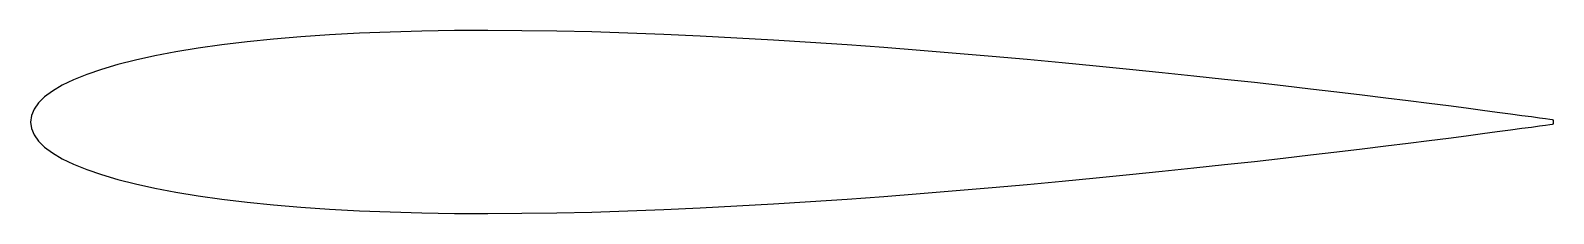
# Model space of a CAD drawing. Header units: metres. Extents: x 0 to 50, y -3 to 3.
import ezdxf

# ---------------------------------------------------------------- set-up
doc = ezdxf.new("R2010")
doc.units = ezdxf.units.M

msp = doc.modelspace()

# ---------------------------------------------------------------- linework, layer by layer
at = {"color": 3}
for p, q in [((15.015885, 3.00086), (13.92021, 2.99551)), ((16.13488, 2.99514), (15.015885, 3.00086)), ((6.28723, 2.532565), (5.50814, 2.422835)), ((7.110025, 2.631255), (6.28723, 2.532565)), ((7.974605, 2.718575), (7.110025, 2.631255)), ((8.878945, 2.79428), (7.974605, 2.718575)), ((9.820935, 2.8582), (8.878945, 2.79428)), ((10.79838, 2.91024), (9.820935, 2.8582)), ((11.808995, 2.950405), (10.79838, 2.91024)), ((12.850415, 2.978775), (11.808995, 2.950405)), ((13.92021, 2.99551), (12.850415, 2.978775)), ((17.274575, 2.978735), (16.13488, 2.99514)), ((18.432315, 2.952095), (17.274575, 2.978735)), ((19.605395, 2.915725), (18.432315, 2.952095)), ((20.791075, 2.870165), (19.605395, 2.915725)), ((21.986585, 2.816), (20.791075, 2.870165)), ((23.18913, 2.753845), (21.986585, 2.816)), ((24.395905, 2.68433), (23.18913, 2.753845)), ((25.604095, 2.6081), (24.395905, 2.68433)), ((26.81087, 2.525805), (25.604095, 2.6081)), ((28.013415, 2.438095), (26.81087, 2.525805)), ((3.45076, 2.03155), (2.8636, 1.88207)), ((4.088245, 2.171855), (3.45076, 2.03155)), ((4.774575, 2.302445), (4.088245, 2.171855)), ((5.50814, 2.422835), (4.774575, 2.302445)), ((29.20893, 2.34562), (28.013415, 2.438095)), ((30.394605, 2.24901), (29.20893, 2.34562)), ((31.567685, 2.14889), (30.394605, 2.24901)), ((32.725425, 2.04587), (31.567685, 2.14889)), ((33.865125, 1.940545), (32.725425, 2.04587)), ((1.845635, 1.557795), (1.417205, 1.384135)), ((2.32814, 1.72396), (1.845635, 1.557795)), ((2.8636, 1.88207), (2.32814, 1.72396)), ((34.984115, 1.8335), (33.865125, 1.940545)), ((36.07979, 1.72529), (34.984115, 1.8335)), ((37.149585, 1.61647), (36.07979, 1.72529)), ((38.19101, 1.507575), (37.149585, 1.61647)), ((39.20162, 1.39914), (38.19101, 1.507575)), ((0.726455, 1.0165), (0.465745, 0.82353)), ((1.043855, 1.20353), (0.726455, 1.0165)), ((1.417205, 1.384135), (1.043855, 1.20353)), ((40.179065, 1.291685), (39.20162, 1.39914)), ((41.121055, 1.18571), (40.179065, 1.291685)), ((42.025395, 1.081735), (41.121055, 1.18571)), ((42.889975, 0.980255), (42.025395, 1.081735)), ((0.26234, 0.625055), (0.11671, 0.421445)), ((0.465745, 0.82353), (0.26234, 0.625055)), ((43.71277, 0.881765), (42.889975, 0.980255)), ((44.49186, 0.786755), (43.71277, 0.881765)), ((45.225425, 0.695715), (44.49186, 0.786755)), ((45.911755, 0.609115), (45.225425, 0.695715)), ((46.549245, 0.527425), (45.911755, 0.609115)), ((47.1364, 0.451085), (46.549245, 0.527425)), ((0.029195, 0.213015), (0, 0)), ((0, 0), (0.029195, -0.213015)), ((0.11671, 0.421445), (0.029195, 0.213015)), ((47.67186, 0.38054), (47.1364, 0.451085)), ((48.154365, 0.31619), (47.67186, 0.38054)), ((48.582795, 0.258425), (48.154365, 0.31619)), ((48.956145, 0.207595), (48.582795, 0.258425)), ((49.273545, 0.16402), (48.956145, 0.207595)), ((49.53425, 0.127975), (49.273545, 0.16402)), ((49.73766, 0.09969), (49.53425, 0.127975)), ((49.88329, 0.07935), (49.73766, 0.09969)), ((49.970805, 0.067095), (49.88329, 0.07935)), ((50, 0.063), (49.970805, 0.067095)), ((50, -0.063), (50, 0.063)), ((50, -0.063), (50, 0.063)), ((0.029195, -0.213015), (0.11671, -0.421445)), ((0.11671, -0.421445), (0.26234, -0.625055)), ((46.549245, -0.527425), (47.1364, -0.451085)), ((47.1364, -0.451085), (47.67186, -0.38054)), ((47.67186, -0.38054), (48.154365, -0.31619)), ((48.154365, -0.31619), (48.582795, -0.258425)), ((48.582795, -0.258425), (48.956145, -0.207595)), ((48.956145, -0.207595), (49.273545, -0.16402)), ((49.273545, -0.16402), (49.53425, -0.127975)), ((49.53425, -0.127975), (49.73766, -0.09969)), ((49.73766, -0.09969), (49.88329, -0.07935)), ((49.88329, -0.07935), (49.970805, -0.067095)), ((49.970805, -0.067095), (50, -0.063)), ((0.26234, -0.625055), (0.465745, -0.82353)), ((0.465745, -0.82353), (0.726455, -1.0165)), ((42.025395, -1.081735), (42.889975, -0.980255)), ((42.889975, -0.980255), (43.71277, -0.881765)), ((43.71277, -0.881765), (44.49186, -0.786755)), ((44.49186, -0.786755), (45.225425, -0.695715)), ((45.225425, -0.695715), (45.911755, -0.609115)), ((45.911755, -0.609115), (46.549245, -0.527425)), ((0.726455, -1.0165), (1.043855, -1.20353)), ((1.043855, -1.20353), (1.417205, -1.384135)), ((1.417205, -1.384135), (1.845635, -1.557795)), ((38.19101, -1.507575), (39.20162, -1.39914)), ((39.20162, -1.39914), (40.179065, -1.291685)), ((40.179065, -1.291685), (41.121055, -1.18571)), ((41.121055, -1.18571), (42.025395, -1.081735)), ((1.845635, -1.557795), (2.32814, -1.72396)), ((2.32814, -1.72396), (2.8636, -1.88207)), ((2.8636, -1.88207), (3.45076, -2.03155)), ((32.725425, -2.04587), (33.865125, -1.940545)), ((33.865125, -1.940545), (34.984115, -1.8335)), ((34.984115, -1.8335), (36.07979, -1.72529)), ((36.07979, -1.72529), (37.149585, -1.61647)), ((37.149585, -1.61647), (38.19101, -1.507575)), ((3.45076, -2.03155), (4.088245, -2.171855)), ((4.088245, -2.171855), (4.774575, -2.302445)), ((4.774575, -2.302445), (5.50814, -2.422835)), ((5.50814, -2.422835), (6.28723, -2.532565)), ((26.81087, -2.525805), (28.013415, -2.438095)), ((28.013415, -2.438095), (29.20893, -2.34562)), ((29.20893, -2.34562), (30.394605, -2.24901)), ((30.394605, -2.24901), (31.567685, -2.14889)), ((31.567685, -2.14889), (32.725425, -2.04587)), ((6.28723, -2.532565), (7.110025, -2.631255)), ((7.110025, -2.631255), (7.974605, -2.718575)), ((7.974605, -2.718575), (8.878945, -2.79428)), ((8.878945, -2.79428), (9.820935, -2.8582)), ((9.820935, -2.8582), (10.79838, -2.91024)), ((10.79838, -2.91024), (11.808995, -2.950405)), ((11.808995, -2.950405), (12.850415, -2.978775)), ((12.850415, -2.978775), (13.92021, -2.99551)), ((13.92021, -2.99551), (15.015885, -3.00086)), ((15.015885, -3.00086), (16.13488, -2.99514)), ((16.13488, -2.99514), (17.274575, -2.978735)), ((17.274575, -2.978735), (18.432315, -2.952095)), ((18.432315, -2.952095), (19.605395, -2.915725)), ((19.605395, -2.915725), (20.791075, -2.870165)), ((20.791075, -2.870165), (21.986585, -2.816)), ((21.986585, -2.816), (23.18913, -2.753845)), ((23.18913, -2.753845), (24.395905, -2.68433)), ((24.395905, -2.68433), (25.604095, -2.6081)), ((25.604095, -2.6081), (26.81087, -2.525805))]:
    msp.add_line(p, q, dxfattribs=at)

doc.saveas('drawing.dxf')
